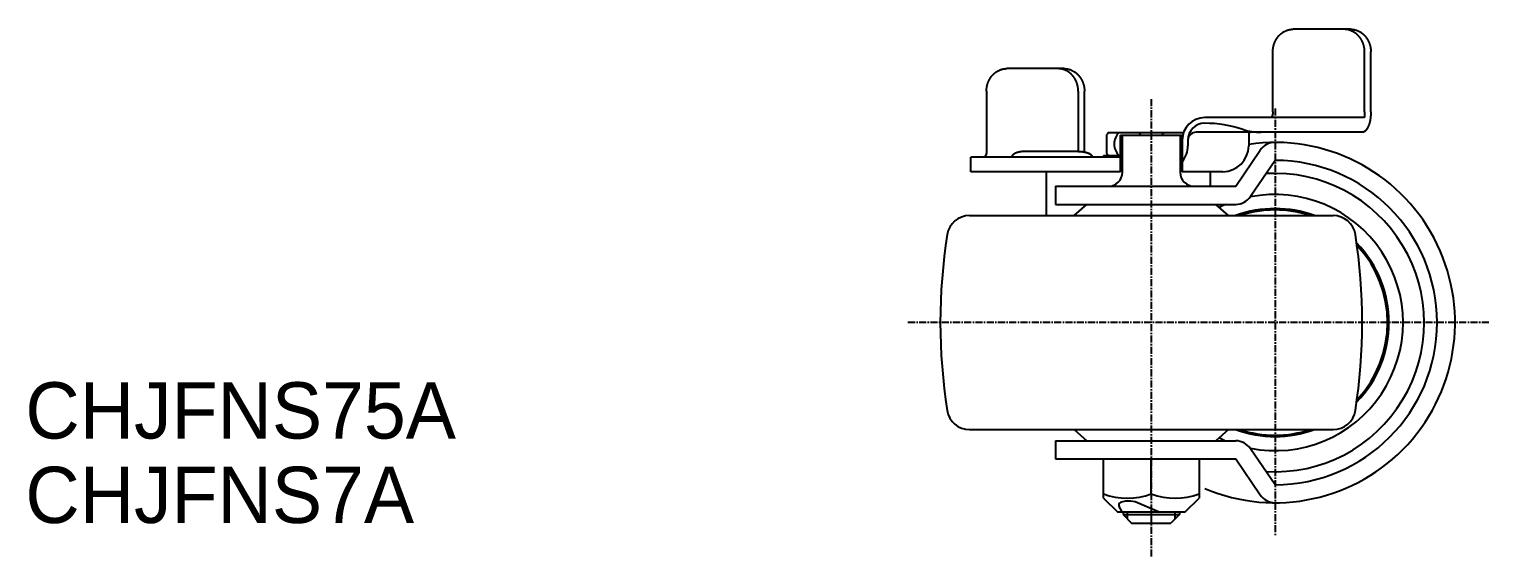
# Model space of a CAD drawing. Extents: x -2889 to -2623, y -903 to -436.
# Drawn here: x -2882 to -2622.5, y -903 to -809.3 of the extents above; entities that cross this region are included whole.
import ezdxf

# ---------------------------------------------------------------- set-up
doc = ezdxf.new("R2010")
doc.units = 0
doc.linetypes.add('CENTER', pattern=[2, 1.25, -0.25, 0.25, -0.25])
doc.layers.get('0').update_dxf_attribs({"linetype": 'CONTINUOUS'})
doc.layers.add('CENTER', color=1, linetype='CENTER')

msp = doc.modelspace()

# ---------------------------------------------------------------- linework, layer by layer
at = {"color": 7, "linetype": 'CONTINUOUS'}
for p, q in [((-2647.12, -809.33), (-2657.28, -809.33)), ((-2660.91, -824.03), (-2660.91, -813.33)), ((-2644.6, -824.03), (-2644.6, -813.33)), ((-2644.6, -824.03), (-2644.6, -813.33)), ((-2643.5, -824.03), (-2643.5, -813.33)), ((-2698.03, -816.33), (-2708.19, -816.33)), ((-2711.81, -820.33), (-2711.81, -831.03)), ((-2695.5, -820.33), (-2695.5, -831.03)), ((-2694.4, -831.03), (-2694.4, -820.33)), ((-2644.66, -825.03), (-2673.02, -825.03)), ((-2645.02, -827.63), (-2674.52, -827.63)), ((-2690.46, -828.1), (-2690.46, -831.36)), ((-2676.81, -827.73), (-2690.14, -827.73)), ((-2688.02, -834.63), (-2688.02, -828.13)), ((-2688.02, -828.13), (-2677.02, -828.13)), ((-2687.65, -834.73), (-2687.65, -828.13)), ((-2677.39, -828.13), (-2677.39, -834.73)), ((-2677.02, -828.13), (-2677.02, -834.63)), ((-2676.02, -829.03), (-2676.02, -830.03)), ((-2665.21, -828.03), (-2665.21, -830.03)), ((-2688.02, -832.03), (-2714.58, -832.03)), ((-2714.58, -834.63), (-2714.58, -832.03)), ((-2695.52, -831.03), (-2704.81, -831.03)), ((-2691.02, -831.73), (-2688.02, -831.73)), ((-2691.02, -831.73), (-2691.02, -832.03)), ((-2667.52, -837.23), (-2663.17, -830.83)), ((-2660.52, -832.63), (-2664.88, -839.03)), ((-2688.02, -834.63), (-2714.58, -834.63)), ((-2701.12, -842.43), (-2701.12, -834.63)), ((-2669.81, -834.63), (-2677.02, -834.63)), ((-2672.02, -837.23), (-2672.02, -834.63)), ((-2699.52, -837.23), (-2667.52, -837.23)), ((-2699.52, -837.23), (-2699.52, -840.43)), ((-2699.52, -840.43), (-2667.52, -840.43)), ((-2696.22, -842.43), (-2693.97, -840.43)), ((-2668.82, -842.43), (-2671.07, -840.43)), ((-2714.85, -842.43), (-2650.2, -842.43)), ((-2714.85, -880.43), (-2650.2, -880.43)), ((-2696.22, -880.43), (-2693.97, -882.43)), ((-2668.82, -880.43), (-2671.07, -882.43)), ((-2699.52, -882.43), (-2667.52, -882.43)), ((-2699.52, -882.43), (-2699.52, -885.63)), ((-2660.52, -890.23), (-2664.88, -883.83)), ((-2699.52, -885.63), (-2667.52, -885.63)), ((-2691.02, -892.63), (-2691.02, -885.63)), ((-2682.52, -891.87), (-2682.52, -885.63)), ((-2674.02, -885.63), (-2674.02, -892.63)), ((-2667.52, -885.63), (-2663.17, -892.03)), ((-2691.02, -892.63), (-2688.52, -895.03)), ((-2688.52, -895.03), (-2676.52, -895.03)), ((-2688.01, -894.53), (-2688.24, -894.1)), ((-2687.68, -895.03), (-2688.01, -894.53)), ((-2687.52, -895.03), (-2687.52, -895.53)), ((-2681.26, -895.03), (-2684.54, -893.63)), ((-2677.52, -895.03), (-2677.52, -895.53)), ((-2676.52, -895.03), (-2674.02, -892.63)), ((-2687.52, -895.53), (-2677.52, -895.53)), ((-2687.52, -895.53), (-2686.02, -897.03)), ((-2686.02, -897.03), (-2679.02, -897.03)), ((-2677.52, -895.53), (-2679.02, -897.03))]:
    msp.add_line(p, q, dxfattribs=at)
at = {"color": 3, "linetype": 'CONTINUOUS'}
for p, q in [((-2686.77, -896.28), (-2686.77, -895.03)), ((-2678.27, -896.28), (-2678.27, -895.03))]:
    msp.add_line(p, q, dxfattribs=at)
at = {"color": 7, "linetype": 'CONTINUOUS'}
for points in [[(-2660.91, -813.33, 0), (-2660.91, -813.28, 0), (-2660.91, -813.23, 0), (-2660.91, -813.18, 0), (-2660.9, -813.13, 0), (-2660.9, -813.08, 0), (-2660.9, -813.03, 0), (-2660.9, -812.98, 0), (-2660.89, -812.93, 0), (-2660.89, -812.89, 0), (-2660.88, -812.84, 0), (-2660.88, -812.79, 0), (-2660.87, -812.74, 0), (-2660.86, -812.69, 0), (-2660.86, -812.64, 0), (-2660.85, -812.59, 0), (-2660.84, -812.55, 0), (-2660.83, -812.5, 0), (-2660.82, -812.45, 0), (-2660.81, -812.4, 0), (-2660.8, -812.35, 0), (-2660.79, -812.31, 0), (-2660.78, -812.26, 0), (-2660.77, -812.21, 0), (-2660.75, -812.17, 0), (-2660.74, -812.12, 0), (-2660.73, -812.07, 0), (-2660.71, -812.03, 0), (-2660.7, -811.98, 0), (-2660.68, -811.93, 0), (-2660.67, -811.89, 0), (-2660.65, -811.84, 0), (-2660.63, -811.8, 0), (-2660.62, -811.75, 0), (-2660.6, -811.71, 0), (-2660.58, -811.66, 0), (-2660.56, -811.62, 0), (-2660.54, -811.57, 0), (-2660.52, -811.53, 0), (-2660.5, -811.49, 0), (-2660.48, -811.44, 0), (-2660.46, -811.4, 0), (-2660.44, -811.36, 0), (-2660.42, -811.31, 0), (-2660.39, -811.27, 0), (-2660.37, -811.23, 0), (-2660.35, -811.19, 0), (-2660.32, -811.15, 0), (-2660.3, -811.11, 0), (-2660.27, -811.06, 0), (-2660.25, -811.02, 0), (-2660.22, -810.98, 0), (-2660.2, -810.94, 0), (-2660.17, -810.9, 0), (-2660.14, -810.87, 0), (-2660.11, -810.83, 0), (-2660.09, -810.79, 0), (-2660.06, -810.75, 0), (-2660.03, -810.72, 0), (-2660, -810.68, 0), (-2659.97, -810.64, 0), (-2659.94, -810.6, 0), (-2659.91, -810.57, 0), (-2659.88, -810.53, 0), (-2659.85, -810.5, 0), (-2659.82, -810.46, 0), (-2659.78, -810.43, 0), (-2659.75, -810.4, 0), (-2659.72, -810.36, 0), (-2659.69, -810.33, 0), (-2659.65, -810.3, 0), (-2659.62, -810.27, 0), (-2659.58, -810.23, 0), (-2659.55, -810.2, 0), (-2659.51, -810.17, 0), (-2659.48, -810.14, 0), (-2659.44, -810.11, 0), (-2659.41, -810.09, 0), (-2659.37, -810.06, 0), (-2659.33, -810.03, 0), (-2659.3, -810, 0), (-2659.26, -809.97, 0), (-2659.22, -809.95, 0), (-2659.19, -809.92, 0), (-2659.15, -809.9, 0), (-2659.11, -809.87, 0), (-2659.07, -809.85, 0), (-2659.03, -809.82, 0), (-2658.99, -809.8, 0), (-2658.95, -809.78, 0), (-2658.91, -809.75, 0), (-2658.87, -809.73, 0), (-2658.83, -809.71, 0), (-2658.79, -809.69, 0), (-2658.75, -809.67, 0), (-2658.71, -809.65, 0), (-2658.67, -809.63, 0), (-2658.63, -809.61, 0), (-2658.59, -809.6, 0), (-2658.55, -809.58, 0), (-2658.51, -809.56, 0), (-2658.46, -809.54, 0), (-2658.42, -809.53, 0), (-2658.38, -809.51, 0), (-2658.34, -809.5, 0), (-2658.29, -809.49, 0), (-2658.25, -809.47, 0), (-2658.21, -809.46, 0), (-2658.16, -809.45, 0), (-2658.12, -809.44, 0), (-2658.08, -809.42, 0), (-2658.03, -809.41, 0), (-2657.99, -809.4, 0), (-2657.95, -809.39, 0), (-2657.9, -809.39, 0), (-2657.86, -809.38, 0), (-2657.82, -809.37, 0), (-2657.77, -809.36, 0), (-2657.73, -809.36, 0), (-2657.68, -809.35, 0), (-2657.64, -809.35, 0), (-2657.59, -809.34, 0), (-2657.55, -809.34, 0), (-2657.51, -809.34, 0), (-2657.46, -809.33, 0), (-2657.42, -809.33, 0), (-2657.37, -809.33, 0), (-2657.33, -809.33, 0), (-2657.28, -809.33, 0)], [(-2644.6, -813.33, 0), (-2644.6, -813.28, 0), (-2644.6, -813.23, 0), (-2644.6, -813.18, 0), (-2644.6, -813.13, 0), (-2644.6, -813.08, 0), (-2644.61, -813.03, 0), (-2644.61, -812.98, 0), (-2644.61, -812.93, 0), (-2644.62, -812.89, 0), (-2644.62, -812.84, 0), (-2644.63, -812.79, 0), (-2644.64, -812.74, 0), (-2644.64, -812.69, 0), (-2644.65, -812.64, 0), (-2644.66, -812.59, 0), (-2644.67, -812.55, 0), (-2644.68, -812.5, 0), (-2644.69, -812.45, 0), (-2644.7, -812.4, 0), (-2644.71, -812.35, 0), (-2644.72, -812.31, 0), (-2644.73, -812.26, 0), (-2644.74, -812.21, 0), (-2644.76, -812.17, 0), (-2644.77, -812.12, 0), (-2644.79, -812.07, 0), (-2644.8, -812.03, 0), (-2644.82, -811.98, 0), (-2644.83, -811.93, 0), (-2644.85, -811.89, 0), (-2644.86, -811.84, 0), (-2644.88, -811.8, 0), (-2644.9, -811.75, 0), (-2644.92, -811.71, 0), (-2644.94, -811.66, 0), (-2644.96, -811.62, 0), (-2644.98, -811.57, 0), (-2645, -811.53, 0), (-2645.02, -811.49, 0), (-2645.04, -811.44, 0), (-2645.06, -811.4, 0), (-2645.08, -811.36, 0), (-2645.11, -811.31, 0), (-2645.13, -811.27, 0), (-2645.16, -811.23, 0), (-2645.18, -811.19, 0), (-2645.2, -811.15, 0), (-2645.23, -811.11, 0), (-2645.26, -811.06, 0), (-2645.28, -811.02, 0), (-2645.31, -810.98, 0), (-2645.34, -810.94, 0), (-2645.36, -810.9, 0), (-2645.39, -810.87, 0), (-2645.42, -810.83, 0), (-2645.45, -810.79, 0), (-2645.48, -810.75, 0), (-2645.51, -810.72, 0), (-2645.54, -810.68, 0), (-2645.57, -810.64, 0), (-2645.6, -810.6, 0), (-2645.63, -810.57, 0), (-2645.67, -810.53, 0), (-2645.7, -810.5, 0), (-2645.73, -810.46, 0), (-2645.76, -810.43, 0), (-2645.8, -810.4, 0), (-2645.83, -810.36, 0), (-2645.87, -810.33, 0), (-2645.9, -810.3, 0), (-2645.94, -810.27, 0), (-2645.97, -810.23, 0), (-2646.01, -810.2, 0), (-2646.04, -810.17, 0), (-2646.08, -810.14, 0), (-2646.12, -810.11, 0), (-2646.15, -810.09, 0), (-2646.19, -810.06, 0), (-2646.23, -810.03, 0), (-2646.27, -810, 0), (-2646.31, -809.97, 0), (-2646.35, -809.95, 0), (-2646.38, -809.92, 0), (-2646.42, -809.9, 0), (-2646.46, -809.87, 0), (-2646.5, -809.85, 0), (-2646.54, -809.82, 0), (-2646.59, -809.8, 0), (-2646.63, -809.78, 0), (-2646.67, -809.75, 0), (-2646.71, -809.73, 0), (-2646.75, -809.71, 0), (-2646.79, -809.69, 0), (-2646.83, -809.67, 0), (-2646.88, -809.65, 0), (-2646.92, -809.63, 0), (-2646.96, -809.61, 0), (-2647, -809.6, 0), (-2647.05, -809.58, 0), (-2647.09, -809.56, 0), (-2647.14, -809.54, 0), (-2647.18, -809.53, 0), (-2647.22, -809.51, 0), (-2647.27, -809.5, 0), (-2647.31, -809.49, 0), (-2647.36, -809.47, 0), (-2647.4, -809.46, 0), (-2647.44, -809.45, 0), (-2647.49, -809.44, 0), (-2647.53, -809.42, 0), (-2647.58, -809.41, 0), (-2647.63, -809.4, 0), (-2647.67, -809.39, 0), (-2647.72, -809.39, 0), (-2647.76, -809.38, 0), (-2647.81, -809.37, 0), (-2647.85, -809.36, 0), (-2647.9, -809.36, 0), (-2647.94, -809.35, 0), (-2647.99, -809.35, 0), (-2648.04, -809.34, 0), (-2648.08, -809.34, 0), (-2648.13, -809.34, 0), (-2648.17, -809.33, 0), (-2648.22, -809.33, 0), (-2648.27, -809.33, 0), (-2648.31, -809.33, 0), (-2648.36, -809.33, 0)], [(-2647.12, -809.33, 0), (-2647.08, -809.33, 0), (-2647.03, -809.33, 0), (-2646.99, -809.33, 0), (-2646.94, -809.33, 0), (-2646.9, -809.34, 0), (-2646.86, -809.34, 0), (-2646.81, -809.34, 0), (-2646.77, -809.35, 0), (-2646.72, -809.35, 0), (-2646.68, -809.36, 0), (-2646.63, -809.36, 0), (-2646.59, -809.37, 0), (-2646.55, -809.38, 0), (-2646.5, -809.39, 0), (-2646.46, -809.39, 0), (-2646.41, -809.4, 0), (-2646.37, -809.41, 0), (-2646.33, -809.42, 0), (-2646.28, -809.44, 0), (-2646.24, -809.45, 0), (-2646.2, -809.46, 0), (-2646.16, -809.47, 0), (-2646.11, -809.49, 0), (-2646.07, -809.5, 0), (-2646.03, -809.51, 0), (-2645.98, -809.53, 0), (-2645.94, -809.54, 0), (-2645.9, -809.56, 0), (-2645.86, -809.58, 0), (-2645.82, -809.6, 0), (-2645.78, -809.61, 0), (-2645.73, -809.63, 0), (-2645.69, -809.65, 0), (-2645.65, -809.67, 0), (-2645.61, -809.69, 0), (-2645.57, -809.71, 0), (-2645.53, -809.73, 0), (-2645.49, -809.75, 0), (-2645.45, -809.78, 0), (-2645.41, -809.8, 0), (-2645.37, -809.82, 0), (-2645.34, -809.85, 0), (-2645.3, -809.87, 0), (-2645.26, -809.9, 0), (-2645.22, -809.92, 0), (-2645.18, -809.95, 0), (-2645.15, -809.97, 0), (-2645.11, -810, 0), (-2645.07, -810.03, 0), (-2645.03, -810.06, 0), (-2645, -810.09, 0), (-2644.96, -810.11, 0), (-2644.93, -810.14, 0), (-2644.89, -810.17, 0), (-2644.86, -810.2, 0), (-2644.82, -810.23, 0), (-2644.79, -810.27, 0), (-2644.75, -810.3, 0), (-2644.72, -810.33, 0), (-2644.69, -810.36, 0), (-2644.65, -810.4, 0), (-2644.62, -810.43, 0), (-2644.59, -810.46, 0), (-2644.56, -810.5, 0), (-2644.53, -810.53, 0), (-2644.5, -810.57, 0), (-2644.47, -810.6, 0), (-2644.44, -810.64, 0), (-2644.41, -810.68, 0), (-2644.38, -810.72, 0), (-2644.35, -810.75, 0), (-2644.32, -810.79, 0), (-2644.29, -810.83, 0), (-2644.26, -810.87, 0), (-2644.24, -810.9, 0), (-2644.21, -810.94, 0), (-2644.18, -810.98, 0), (-2644.16, -811.02, 0), (-2644.13, -811.06, 0), (-2644.11, -811.11, 0), (-2644.08, -811.15, 0), (-2644.06, -811.19, 0), (-2644.04, -811.23, 0), (-2644.01, -811.27, 0), (-2643.99, -811.31, 0), (-2643.97, -811.36, 0), (-2643.95, -811.4, 0), (-2643.92, -811.44, 0), (-2643.9, -811.49, 0), (-2643.88, -811.53, 0), (-2643.86, -811.57, 0), (-2643.84, -811.62, 0), (-2643.83, -811.66, 0), (-2643.81, -811.71, 0), (-2643.79, -811.75, 0), (-2643.77, -811.8, 0), (-2643.76, -811.84, 0), (-2643.74, -811.89, 0), (-2643.72, -811.93, 0), (-2643.71, -811.98, 0), (-2643.69, -812.03, 0), (-2643.68, -812.07, 0), (-2643.67, -812.12, 0), (-2643.65, -812.17, 0), (-2643.64, -812.21, 0), (-2643.63, -812.26, 0), (-2643.62, -812.31, 0), (-2643.61, -812.35, 0), (-2643.59, -812.4, 0), (-2643.58, -812.45, 0), (-2643.58, -812.5, 0), (-2643.57, -812.55, 0), (-2643.56, -812.59, 0), (-2643.55, -812.64, 0), (-2643.54, -812.69, 0), (-2643.54, -812.74, 0), (-2643.53, -812.79, 0), (-2643.52, -812.84, 0), (-2643.52, -812.89, 0), (-2643.51, -812.93, 0), (-2643.51, -812.98, 0), (-2643.51, -813.03, 0), (-2643.5, -813.08, 0), (-2643.5, -813.13, 0), (-2643.5, -813.18, 0), (-2643.5, -813.23, 0), (-2643.5, -813.28, 0), (-2643.5, -813.33, 0)], [(-2711.81, -820.33, 0), (-2711.81, -820.28, 0), (-2711.81, -820.23, 0), (-2711.81, -820.18, 0), (-2711.81, -820.13, 0), (-2711.81, -820.08, 0), (-2711.8, -820.03, 0), (-2711.8, -819.98, 0), (-2711.8, -819.93, 0), (-2711.79, -819.89, 0), (-2711.79, -819.84, 0), (-2711.78, -819.79, 0), (-2711.77, -819.74, 0), (-2711.77, -819.69, 0), (-2711.76, -819.64, 0), (-2711.75, -819.59, 0), (-2711.74, -819.55, 0), (-2711.73, -819.5, 0), (-2711.72, -819.45, 0), (-2711.71, -819.4, 0), (-2711.7, -819.36, 0), (-2711.69, -819.31, 0), (-2711.68, -819.26, 0), (-2711.67, -819.21, 0), (-2711.66, -819.17, 0), (-2711.64, -819.12, 0), (-2711.63, -819.07, 0), (-2711.62, -819.03, 0), (-2711.6, -818.98, 0), (-2711.59, -818.93, 0), (-2711.57, -818.89, 0), (-2711.55, -818.84, 0), (-2711.54, -818.8, 0), (-2711.52, -818.75, 0), (-2711.5, -818.71, 0), (-2711.48, -818.66, 0), (-2711.46, -818.62, 0), (-2711.45, -818.57, 0), (-2711.43, -818.53, 0), (-2711.41, -818.49, 0), (-2711.38, -818.44, 0), (-2711.36, -818.4, 0), (-2711.34, -818.36, 0), (-2711.32, -818.31, 0), (-2711.3, -818.27, 0), (-2711.27, -818.23, 0), (-2711.25, -818.19, 0), (-2711.23, -818.15, 0), (-2711.2, -818.11, 0), (-2711.18, -818.06, 0), (-2711.15, -818.02, 0), (-2711.13, -817.98, 0), (-2711.1, -817.94, 0), (-2711.07, -817.9, 0), (-2711.05, -817.87, 0), (-2711.02, -817.83, 0), (-2710.99, -817.79, 0), (-2710.96, -817.75, 0), (-2710.93, -817.72, 0), (-2710.9, -817.68, 0), (-2710.87, -817.64, 0), (-2710.84, -817.61, 0), (-2710.81, -817.57, 0), (-2710.78, -817.53, 0), (-2710.75, -817.5, 0), (-2710.72, -817.46, 0), (-2710.69, -817.43, 0), (-2710.65, -817.4, 0), (-2710.62, -817.36, 0), (-2710.59, -817.33, 0), (-2710.56, -817.3, 0), (-2710.52, -817.27, 0), (-2710.49, -817.23, 0), (-2710.45, -817.2, 0), (-2710.42, -817.17, 0), (-2710.38, -817.14, 0), (-2710.35, -817.11, 0), (-2710.31, -817.08, 0), (-2710.27, -817.06, 0), (-2710.24, -817.03, 0), (-2710.2, -817, 0), (-2710.16, -816.97, 0), (-2710.13, -816.95, 0), (-2710.09, -816.92, 0), (-2710.05, -816.9, 0), (-2710.01, -816.87, 0), (-2709.97, -816.85, 0), (-2709.94, -816.82, 0), (-2709.9, -816.8, 0), (-2709.86, -816.78, 0), (-2709.82, -816.75, 0), (-2709.78, -816.73, 0), (-2709.74, -816.71, 0), (-2709.7, -816.69, 0), (-2709.66, -816.67, 0), (-2709.62, -816.65, 0), (-2709.57, -816.63, 0), (-2709.53, -816.61, 0), (-2709.49, -816.6, 0), (-2709.45, -816.58, 0), (-2709.41, -816.56, 0), (-2709.37, -816.54, 0), (-2709.32, -816.53, 0), (-2709.28, -816.51, 0), (-2709.24, -816.5, 0), (-2709.2, -816.49, 0), (-2709.15, -816.47, 0), (-2709.11, -816.46, 0), (-2709.07, -816.45, 0), (-2709.02, -816.44, 0), (-2708.98, -816.42, 0), (-2708.94, -816.41, 0), (-2708.89, -816.4, 0), (-2708.85, -816.39, 0), (-2708.81, -816.39, 0), (-2708.76, -816.38, 0), (-2708.72, -816.37, 0), (-2708.68, -816.36, 0), (-2708.63, -816.36, 0), (-2708.59, -816.35, 0), (-2708.54, -816.35, 0), (-2708.5, -816.34, 0), (-2708.45, -816.34, 0), (-2708.41, -816.34, 0), (-2708.37, -816.33, 0), (-2708.32, -816.33, 0), (-2708.28, -816.33, 0), (-2708.23, -816.33, 0), (-2708.19, -816.33, 0)], [(-2695.5, -820.33, 0), (-2695.5, -820.28, 0), (-2695.5, -820.23, 0), (-2695.5, -820.18, 0), (-2695.5, -820.13, 0), (-2695.51, -820.08, 0), (-2695.51, -820.03, 0), (-2695.51, -819.98, 0), (-2695.52, -819.93, 0), (-2695.52, -819.89, 0), (-2695.53, -819.84, 0), (-2695.53, -819.79, 0), (-2695.54, -819.74, 0), (-2695.55, -819.69, 0), (-2695.55, -819.64, 0), (-2695.56, -819.59, 0), (-2695.57, -819.55, 0), (-2695.58, -819.5, 0), (-2695.59, -819.45, 0), (-2695.6, -819.4, 0), (-2695.61, -819.36, 0), (-2695.62, -819.31, 0), (-2695.63, -819.26, 0), (-2695.64, -819.21, 0), (-2695.66, -819.17, 0), (-2695.67, -819.12, 0), (-2695.68, -819.07, 0), (-2695.7, -819.03, 0), (-2695.71, -818.98, 0), (-2695.73, -818.93, 0), (-2695.74, -818.89, 0), (-2695.76, -818.84, 0), (-2695.77, -818.8, 0), (-2695.79, -818.75, 0), (-2695.81, -818.71, 0), (-2695.83, -818.66, 0), (-2695.85, -818.62, 0), (-2695.87, -818.57, 0), (-2695.89, -818.53, 0), (-2695.91, -818.49, 0), (-2695.93, -818.44, 0), (-2695.95, -818.4, 0), (-2695.97, -818.36, 0), (-2695.99, -818.31, 0), (-2696.01, -818.27, 0), (-2696.04, -818.23, 0), (-2696.06, -818.19, 0), (-2696.09, -818.15, 0), (-2696.11, -818.11, 0), (-2696.13, -818.06, 0), (-2696.16, -818.02, 0), (-2696.19, -817.98, 0), (-2696.21, -817.94, 0), (-2696.24, -817.9, 0), (-2696.27, -817.87, 0), (-2696.29, -817.83, 0), (-2696.32, -817.79, 0), (-2696.35, -817.75, 0), (-2696.38, -817.72, 0), (-2696.41, -817.68, 0), (-2696.44, -817.64, 0), (-2696.47, -817.61, 0), (-2696.5, -817.57, 0), (-2696.53, -817.53, 0), (-2696.56, -817.5, 0), (-2696.59, -817.46, 0), (-2696.62, -817.43, 0), (-2696.66, -817.4, 0), (-2696.69, -817.36, 0), (-2696.72, -817.33, 0), (-2696.76, -817.3, 0), (-2696.79, -817.27, 0), (-2696.82, -817.23, 0), (-2696.86, -817.2, 0), (-2696.89, -817.17, 0), (-2696.93, -817.14, 0), (-2696.96, -817.11, 0), (-2697, -817.08, 0), (-2697.04, -817.06, 0), (-2697.07, -817.03, 0), (-2697.11, -817, 0), (-2697.15, -816.97, 0), (-2697.18, -816.95, 0), (-2697.22, -816.92, 0), (-2697.26, -816.9, 0), (-2697.3, -816.87, 0), (-2697.34, -816.85, 0), (-2697.38, -816.82, 0), (-2697.42, -816.8, 0), (-2697.45, -816.78, 0), (-2697.49, -816.75, 0), (-2697.53, -816.73, 0), (-2697.57, -816.71, 0), (-2697.61, -816.69, 0), (-2697.66, -816.67, 0), (-2697.7, -816.65, 0), (-2697.74, -816.63, 0), (-2697.78, -816.61, 0), (-2697.82, -816.6, 0), (-2697.86, -816.58, 0), (-2697.9, -816.56, 0), (-2697.94, -816.54, 0), (-2697.99, -816.53, 0), (-2698.03, -816.51, 0), (-2698.07, -816.5, 0), (-2698.11, -816.49, 0), (-2698.16, -816.47, 0), (-2698.2, -816.46, 0), (-2698.24, -816.45, 0), (-2698.29, -816.44, 0), (-2698.33, -816.42, 0), (-2698.37, -816.41, 0), (-2698.42, -816.4, 0), (-2698.46, -816.39, 0), (-2698.5, -816.39, 0), (-2698.55, -816.38, 0), (-2698.59, -816.37, 0), (-2698.64, -816.36, 0), (-2698.68, -816.36, 0), (-2698.72, -816.35, 0), (-2698.77, -816.35, 0), (-2698.81, -816.34, 0), (-2698.86, -816.34, 0), (-2698.9, -816.34, 0), (-2698.95, -816.33, 0), (-2698.99, -816.33, 0), (-2699.04, -816.33, 0), (-2699.08, -816.33, 0), (-2699.12, -816.33, 0)], [(-2698.03, -816.33, 0), (-2697.98, -816.33, 0), (-2697.94, -816.33, 0), (-2697.89, -816.33, 0), (-2697.85, -816.33, 0), (-2697.8, -816.34, 0), (-2697.76, -816.34, 0), (-2697.71, -816.34, 0), (-2697.67, -816.35, 0), (-2697.63, -816.35, 0), (-2697.58, -816.36, 0), (-2697.54, -816.36, 0), (-2697.49, -816.37, 0), (-2697.45, -816.38, 0), (-2697.41, -816.39, 0), (-2697.36, -816.39, 0), (-2697.32, -816.4, 0), (-2697.27, -816.41, 0), (-2697.23, -816.42, 0), (-2697.19, -816.44, 0), (-2697.14, -816.45, 0), (-2697.1, -816.46, 0), (-2697.06, -816.47, 0), (-2697.02, -816.49, 0), (-2696.97, -816.5, 0), (-2696.93, -816.51, 0), (-2696.89, -816.53, 0), (-2696.85, -816.54, 0), (-2696.8, -816.56, 0), (-2696.76, -816.58, 0), (-2696.72, -816.6, 0), (-2696.68, -816.61, 0), (-2696.64, -816.63, 0), (-2696.6, -816.65, 0), (-2696.56, -816.67, 0), (-2696.52, -816.69, 0), (-2696.48, -816.71, 0), (-2696.44, -816.73, 0), (-2696.4, -816.75, 0), (-2696.36, -816.78, 0), (-2696.32, -816.8, 0), (-2696.28, -816.82, 0), (-2696.24, -816.85, 0), (-2696.2, -816.87, 0), (-2696.16, -816.9, 0), (-2696.12, -816.92, 0), (-2696.09, -816.95, 0), (-2696.05, -816.97, 0), (-2696.01, -817, 0), (-2695.97, -817.03, 0), (-2695.94, -817.06, 0), (-2695.9, -817.08, 0), (-2695.87, -817.11, 0), (-2695.83, -817.14, 0), (-2695.8, -817.17, 0), (-2695.76, -817.2, 0), (-2695.73, -817.23, 0), (-2695.69, -817.27, 0), (-2695.66, -817.3, 0), (-2695.62, -817.33, 0), (-2695.59, -817.36, 0), (-2695.56, -817.4, 0), (-2695.53, -817.43, 0), (-2695.49, -817.46, 0), (-2695.46, -817.5, 0), (-2695.43, -817.53, 0), (-2695.4, -817.57, 0), (-2695.37, -817.61, 0), (-2695.34, -817.64, 0), (-2695.31, -817.68, 0), (-2695.28, -817.72, 0), (-2695.25, -817.75, 0), (-2695.22, -817.79, 0), (-2695.2, -817.83, 0), (-2695.17, -817.87, 0), (-2695.14, -817.9, 0), (-2695.11, -817.94, 0), (-2695.09, -817.98, 0), (-2695.06, -818.02, 0), (-2695.04, -818.06, 0), (-2695.01, -818.11, 0), (-2694.99, -818.15, 0), (-2694.96, -818.19, 0), (-2694.94, -818.23, 0), (-2694.92, -818.27, 0), (-2694.89, -818.31, 0), (-2694.87, -818.36, 0), (-2694.85, -818.4, 0), (-2694.83, -818.44, 0), (-2694.81, -818.49, 0), (-2694.79, -818.53, 0), (-2694.77, -818.57, 0), (-2694.75, -818.62, 0), (-2694.73, -818.66, 0), (-2694.71, -818.71, 0), (-2694.69, -818.75, 0), (-2694.68, -818.8, 0), (-2694.66, -818.84, 0), (-2694.64, -818.89, 0), (-2694.63, -818.93, 0), (-2694.61, -818.98, 0), (-2694.6, -819.03, 0), (-2694.58, -819.07, 0), (-2694.57, -819.12, 0), (-2694.56, -819.17, 0), (-2694.54, -819.21, 0), (-2694.53, -819.26, 0), (-2694.52, -819.31, 0), (-2694.51, -819.36, 0), (-2694.5, -819.4, 0), (-2694.49, -819.45, 0), (-2694.48, -819.5, 0), (-2694.47, -819.55, 0), (-2694.46, -819.59, 0), (-2694.45, -819.64, 0), (-2694.45, -819.69, 0), (-2694.44, -819.74, 0), (-2694.43, -819.79, 0), (-2694.43, -819.84, 0), (-2694.42, -819.89, 0), (-2694.42, -819.93, 0), (-2694.41, -819.98, 0), (-2694.41, -820.03, 0), (-2694.41, -820.08, 0), (-2694.4, -820.13, 0), (-2694.4, -820.18, 0), (-2694.4, -820.23, 0), (-2694.4, -820.28, 0), (-2694.4, -820.33, 0)], [(-2660.91, -824.03, 0), (-2660.91, -824.04, 0), (-2660.91, -824.05, 0), (-2660.91, -824.06, 0), (-2660.91, -824.08, 0), (-2660.91, -824.09, 0), (-2660.91, -824.1, 0), (-2660.91, -824.11, 0), (-2660.91, -824.12, 0), (-2660.91, -824.14, 0), (-2660.91, -824.15, 0), (-2660.91, -824.16, 0), (-2660.91, -824.17, 0), (-2660.91, -824.19, 0), (-2660.92, -824.2, 0), (-2660.92, -824.21, 0), (-2660.92, -824.22, 0), (-2660.92, -824.23, 0), (-2660.92, -824.25, 0), (-2660.92, -824.26, 0), (-2660.92, -824.27, 0), (-2660.92, -824.28, 0), (-2660.92, -824.29, 0), (-2660.93, -824.31, 0), (-2660.93, -824.32, 0), (-2660.93, -824.33, 0), (-2660.93, -824.34, 0), (-2660.93, -824.35, 0), (-2660.93, -824.36, 0), (-2660.94, -824.38, 0), (-2660.94, -824.39, 0), (-2660.94, -824.4, 0), (-2660.94, -824.41, 0), (-2660.94, -824.42, 0), (-2660.95, -824.43, 0), (-2660.95, -824.44, 0), (-2660.95, -824.46, 0), (-2660.95, -824.47, 0), (-2660.95, -824.48, 0), (-2660.96, -824.49, 0), (-2660.96, -824.5, 0), (-2660.96, -824.51, 0), (-2660.96, -824.52, 0), (-2660.97, -824.53, 0), (-2660.97, -824.54, 0), (-2660.97, -824.55, 0), (-2660.97, -824.56, 0), (-2660.98, -824.57, 0), (-2660.98, -824.58, 0), (-2660.98, -824.59, 0), (-2660.99, -824.6, 0), (-2660.99, -824.61, 0), (-2660.99, -824.62, 0), (-2661, -824.63, 0), (-2661, -824.64, 0), (-2661, -824.65, 0), (-2661.01, -824.66, 0), (-2661.01, -824.67, 0), (-2661.01, -824.68, 0), (-2661.02, -824.69, 0), (-2661.02, -824.7, 0), (-2661.02, -824.71, 0), (-2661.03, -824.72, 0), (-2661.03, -824.73, 0), (-2661.03, -824.73, 0), (-2661.04, -824.74, 0), (-2661.04, -824.75, 0), (-2661.04, -824.76, 0), (-2661.05, -824.77, 0), (-2661.05, -824.78, 0), (-2661.06, -824.78, 0), (-2661.06, -824.79, 0), (-2661.06, -824.8, 0), (-2661.07, -824.81, 0), (-2661.07, -824.82, 0), (-2661.08, -824.82, 0), (-2661.08, -824.83, 0), (-2661.08, -824.84, 0), (-2661.09, -824.85, 0), (-2661.09, -824.85, 0), (-2661.1, -824.86, 0), (-2661.1, -824.86, 0), (-2661.11, -824.87, 0), (-2661.11, -824.88, 0), (-2661.11, -824.88, 0), (-2661.12, -824.89, 0), (-2661.12, -824.9, 0), (-2661.13, -824.9, 0), (-2661.13, -824.91, 0), (-2661.14, -824.91, 0), (-2661.14, -824.92, 0), (-2661.15, -824.93, 0), (-2661.15, -824.93, 0), (-2661.16, -824.94, 0), (-2661.16, -824.94, 0), (-2661.17, -824.95, 0), (-2661.17, -824.95, 0), (-2661.17, -824.96, 0), (-2661.18, -824.96, 0), (-2661.18, -824.97, 0), (-2661.19, -824.97, 0), (-2661.19, -824.97, 0), (-2661.2, -824.98, 0), (-2661.2, -824.98, 0), (-2661.21, -824.98, 0), (-2661.21, -824.99, 0), (-2661.22, -824.99, 0), (-2661.22, -824.99, 0), (-2661.23, -825, 0), (-2661.23, -825, 0), (-2661.24, -825, 0), (-2661.24, -825.01, 0), (-2661.25, -825.01, 0), (-2661.25, -825.01, 0), (-2661.26, -825.01, 0), (-2661.26, -825.01, 0), (-2661.27, -825.02, 0), (-2661.27, -825.02, 0), (-2661.28, -825.02, 0), (-2661.29, -825.02, 0), (-2661.29, -825.02, 0), (-2661.3, -825.02, 0), (-2661.3, -825.02, 0), (-2661.31, -825.02, 0), (-2661.31, -825.03, 0), (-2661.32, -825.03, 0), (-2661.32, -825.03, 0), (-2661.33, -825.03, 0), (-2661.33, -825.03, 0)], [(-2643.5, -824.03, 0), (-2643.5, -824.07, 0), (-2643.5, -824.12, 0), (-2643.5, -824.16, 0), (-2643.5, -824.2, 0), (-2643.5, -824.25, 0), (-2643.5, -824.29, 0), (-2643.5, -824.34, 0), (-2643.5, -824.38, 0), (-2643.51, -824.42, 0), (-2643.51, -824.47, 0), (-2643.51, -824.51, 0), (-2643.51, -824.55, 0), (-2643.52, -824.6, 0), (-2643.52, -824.64, 0), (-2643.52, -824.69, 0), (-2643.53, -824.73, 0), (-2643.53, -824.77, 0), (-2643.53, -824.82, 0), (-2643.54, -824.86, 0), (-2643.54, -824.9, 0), (-2643.55, -824.95, 0), (-2643.55, -824.99, 0), (-2643.56, -825.03, 0), (-2643.56, -825.07, 0), (-2643.57, -825.11, 0), (-2643.57, -825.16, 0), (-2643.58, -825.2, 0), (-2643.59, -825.24, 0), (-2643.59, -825.28, 0), (-2643.6, -825.32, 0), (-2643.61, -825.36, 0), (-2643.61, -825.4, 0), (-2643.62, -825.45, 0), (-2643.63, -825.49, 0), (-2643.63, -825.53, 0), (-2643.64, -825.57, 0), (-2643.65, -825.61, 0), (-2643.66, -825.65, 0), (-2643.67, -825.68, 0), (-2643.68, -825.72, 0), (-2643.69, -825.76, 0), (-2643.69, -825.8, 0), (-2643.7, -825.84, 0), (-2643.71, -825.88, 0), (-2643.72, -825.92, 0), (-2643.73, -825.95, 0), (-2643.74, -825.99, 0), (-2643.75, -826.03, 0), (-2643.76, -826.06, 0), (-2643.77, -826.1, 0), (-2643.79, -826.14, 0), (-2643.8, -826.17, 0), (-2643.81, -826.21, 0), (-2643.82, -826.24, 0), (-2643.83, -826.28, 0), (-2643.84, -826.31, 0), (-2643.85, -826.35, 0), (-2643.87, -826.38, 0), (-2643.88, -826.41, 0), (-2643.89, -826.45, 0), (-2643.9, -826.48, 0), (-2643.92, -826.51, 0), (-2643.93, -826.54, 0), (-2643.94, -826.57, 0), (-2643.96, -826.6, 0), (-2643.97, -826.63, 0), (-2643.98, -826.66, 0), (-2644, -826.7, 0), (-2644.01, -826.72, 0), (-2644.02, -826.75, 0), (-2644.04, -826.78, 0), (-2644.05, -826.81, 0), (-2644.07, -826.84, 0), (-2644.08, -826.87, 0), (-2644.1, -826.89, 0), (-2644.11, -826.92, 0), (-2644.13, -826.95, 0), (-2644.14, -826.97, 0), (-2644.16, -827, 0), (-2644.17, -827.02, 0), (-2644.19, -827.04, 0), (-2644.2, -827.07, 0), (-2644.22, -827.09, 0), (-2644.24, -827.12, 0), (-2644.25, -827.14, 0), (-2644.27, -827.16, 0), (-2644.28, -827.18, 0), (-2644.3, -827.2, 0), (-2644.32, -827.22, 0), (-2644.33, -827.24, 0), (-2644.35, -827.26, 0), (-2644.37, -827.28, 0), (-2644.38, -827.3, 0), (-2644.4, -827.32, 0), (-2644.42, -827.34, 0), (-2644.44, -827.35, 0), (-2644.45, -827.37, 0), (-2644.47, -827.39, 0), (-2644.49, -827.4, 0), (-2644.51, -827.42, 0), (-2644.52, -827.43, 0), (-2644.54, -827.45, 0), (-2644.56, -827.46, 0), (-2644.58, -827.47, 0), (-2644.59, -827.49, 0), (-2644.61, -827.5, 0), (-2644.63, -827.51, 0), (-2644.65, -827.52, 0), (-2644.67, -827.53, 0), (-2644.68, -827.54, 0), (-2644.7, -827.55, 0), (-2644.72, -827.56, 0), (-2644.74, -827.57, 0), (-2644.76, -827.57, 0), (-2644.78, -827.58, 0), (-2644.79, -827.59, 0), (-2644.81, -827.59, 0), (-2644.83, -827.6, 0), (-2644.85, -827.6, 0), (-2644.87, -827.61, 0), (-2644.89, -827.61, 0), (-2644.91, -827.62, 0), (-2644.92, -827.62, 0), (-2644.94, -827.62, 0), (-2644.96, -827.62, 0), (-2644.98, -827.63, 0), (-2645, -827.63, 0), (-2645.02, -827.63, 0)], [(-2644.6, -824.03, 0), (-2644.6, -824.03, 0), (-2644.6, -824.04, 0), (-2644.6, -824.05, 0), (-2644.6, -824.06, 0), (-2644.6, -824.07, 0), (-2644.6, -824.08, 0), (-2644.6, -824.08, 0), (-2644.6, -824.09, 0), (-2644.6, -824.1, 0), (-2644.6, -824.11, 0), (-2644.6, -824.11, 0), (-2644.6, -824.12, 0), (-2644.6, -824.13, 0), (-2644.6, -824.14, 0), (-2644.6, -824.15, 0), (-2644.6, -824.15, 0), (-2644.6, -824.16, 0), (-2644.6, -824.17, 0), (-2644.6, -824.18, 0), (-2644.6, -824.19, 0), (-2644.6, -824.19, 0), (-2644.6, -824.2, 0), (-2644.6, -824.21, 0), (-2644.6, -824.22, 0), (-2644.6, -824.23, 0), (-2644.6, -824.23, 0), (-2644.6, -824.24, 0), (-2644.6, -824.25, 0), (-2644.6, -824.26, 0), (-2644.6, -824.26, 0), (-2644.6, -824.27, 0), (-2644.6, -824.28, 0), (-2644.6, -824.29, 0), (-2644.6, -824.3, 0), (-2644.6, -824.3, 0), (-2644.6, -824.31, 0), (-2644.6, -824.32, 0), (-2644.6, -824.33, 0), (-2644.6, -824.34, 0), (-2644.6, -824.34, 0), (-2644.6, -824.35, 0), (-2644.6, -824.36, 0), (-2644.6, -824.37, 0), (-2644.6, -824.38, 0), (-2644.6, -824.38, 0), (-2644.6, -824.39, 0), (-2644.6, -824.4, 0), (-2644.6, -824.41, 0), (-2644.6, -824.41, 0), (-2644.6, -824.42, 0), (-2644.61, -824.43, 0), (-2644.61, -824.44, 0), (-2644.61, -824.45, 0), (-2644.61, -824.45, 0), (-2644.61, -824.46, 0), (-2644.61, -824.47, 0), (-2644.61, -824.48, 0), (-2644.61, -824.48, 0), (-2644.61, -824.49, 0), (-2644.61, -824.5, 0), (-2644.61, -824.51, 0), (-2644.61, -824.52, 0), (-2644.61, -824.52, 0), (-2644.61, -824.53, 0), (-2644.61, -824.54, 0), (-2644.61, -824.55, 0), (-2644.61, -824.56, 0), (-2644.61, -824.56, 0), (-2644.61, -824.57, 0), (-2644.61, -824.58, 0), (-2644.61, -824.59, 0), (-2644.61, -824.6, 0), (-2644.62, -824.6, 0), (-2644.62, -824.61, 0), (-2644.62, -824.62, 0), (-2644.62, -824.63, 0), (-2644.62, -824.63, 0), (-2644.62, -824.64, 0), (-2644.62, -824.65, 0), (-2644.62, -824.66, 0), (-2644.62, -824.66, 0), (-2644.62, -824.67, 0), (-2644.62, -824.68, 0), (-2644.62, -824.69, 0), (-2644.62, -824.7, 0), (-2644.62, -824.7, 0), (-2644.62, -824.71, 0), (-2644.62, -824.72, 0), (-2644.62, -824.73, 0), (-2644.63, -824.74, 0), (-2644.63, -824.74, 0), (-2644.63, -824.75, 0), (-2644.63, -824.76, 0), (-2644.63, -824.77, 0), (-2644.63, -824.77, 0), (-2644.63, -824.78, 0), (-2644.63, -824.79, 0), (-2644.63, -824.8, 0), (-2644.63, -824.8, 0), (-2644.63, -824.81, 0), (-2644.63, -824.82, 0), (-2644.63, -824.83, 0), (-2644.63, -824.84, 0), (-2644.64, -824.84, 0), (-2644.64, -824.85, 0), (-2644.64, -824.86, 0), (-2644.64, -824.87, 0), (-2644.64, -824.87, 0), (-2644.64, -824.88, 0), (-2644.64, -824.89, 0), (-2644.64, -824.9, 0), (-2644.64, -824.9, 0), (-2644.64, -824.91, 0), (-2644.64, -824.92, 0), (-2644.64, -824.93, 0), (-2644.64, -824.94, 0), (-2644.65, -824.94, 0), (-2644.65, -824.95, 0), (-2644.65, -824.96, 0), (-2644.65, -824.97, 0), (-2644.65, -824.97, 0), (-2644.65, -824.98, 0), (-2644.65, -824.99, 0), (-2644.65, -825, 0), (-2644.65, -825, 0), (-2644.65, -825.01, 0), (-2644.65, -825.02, 0), (-2644.66, -825.03, 0)], [(-2711.81, -831.03, 0), (-2711.81, -831.04, 0), (-2711.81, -831.05, 0), (-2711.81, -831.06, 0), (-2711.81, -831.08, 0), (-2711.81, -831.09, 0), (-2711.81, -831.1, 0), (-2711.81, -831.11, 0), (-2711.81, -831.12, 0), (-2711.82, -831.14, 0), (-2711.82, -831.15, 0), (-2711.82, -831.16, 0), (-2711.82, -831.17, 0), (-2711.82, -831.19, 0), (-2711.82, -831.2, 0), (-2711.82, -831.21, 0), (-2711.82, -831.22, 0), (-2711.82, -831.23, 0), (-2711.82, -831.25, 0), (-2711.82, -831.26, 0), (-2711.83, -831.27, 0), (-2711.83, -831.28, 0), (-2711.83, -831.29, 0), (-2711.83, -831.31, 0), (-2711.83, -831.32, 0), (-2711.83, -831.33, 0), (-2711.83, -831.34, 0), (-2711.84, -831.35, 0), (-2711.84, -831.36, 0), (-2711.84, -831.38, 0), (-2711.84, -831.39, 0), (-2711.84, -831.4, 0), (-2711.84, -831.41, 0), (-2711.85, -831.42, 0), (-2711.85, -831.43, 0), (-2711.85, -831.44, 0), (-2711.85, -831.46, 0), (-2711.86, -831.47, 0), (-2711.86, -831.48, 0), (-2711.86, -831.49, 0), (-2711.86, -831.5, 0), (-2711.86, -831.51, 0), (-2711.87, -831.52, 0), (-2711.87, -831.53, 0), (-2711.87, -831.54, 0), (-2711.88, -831.55, 0), (-2711.88, -831.56, 0), (-2711.88, -831.57, 0), (-2711.88, -831.58, 0), (-2711.89, -831.59, 0), (-2711.89, -831.6, 0), (-2711.89, -831.61, 0), (-2711.9, -831.62, 0), (-2711.9, -831.63, 0), (-2711.9, -831.64, 0), (-2711.91, -831.65, 0), (-2711.91, -831.66, 0), (-2711.91, -831.67, 0), (-2711.92, -831.68, 0), (-2711.92, -831.69, 0), (-2711.92, -831.7, 0), (-2711.93, -831.71, 0), (-2711.93, -831.72, 0), (-2711.93, -831.73, 0), (-2711.94, -831.73, 0), (-2711.94, -831.74, 0), (-2711.94, -831.75, 0), (-2711.95, -831.76, 0), (-2711.95, -831.77, 0), (-2711.96, -831.78, 0), (-2711.96, -831.78, 0), (-2711.96, -831.79, 0), (-2711.97, -831.8, 0), (-2711.97, -831.81, 0), (-2711.98, -831.82, 0), (-2711.98, -831.82, 0), (-2711.98, -831.83, 0), (-2711.99, -831.84, 0), (-2711.99, -831.85, 0), (-2712, -831.85, 0), (-2712, -831.86, 0), (-2712, -831.86, 0), (-2712.01, -831.87, 0), (-2712.01, -831.88, 0), (-2712.02, -831.88, 0), (-2712.02, -831.89, 0), (-2712.03, -831.9, 0), (-2712.03, -831.9, 0), (-2712.04, -831.91, 0), (-2712.04, -831.91, 0), (-2712.05, -831.92, 0), (-2712.05, -831.93, 0), (-2712.05, -831.93, 0), (-2712.06, -831.94, 0), (-2712.06, -831.94, 0), (-2712.07, -831.95, 0), (-2712.07, -831.95, 0), (-2712.08, -831.96, 0), (-2712.08, -831.96, 0), (-2712.09, -831.97, 0), (-2712.09, -831.97, 0), (-2712.1, -831.97, 0), (-2712.1, -831.98, 0), (-2712.11, -831.98, 0), (-2712.11, -831.98, 0), (-2712.12, -831.99, 0), (-2712.12, -831.99, 0), (-2712.13, -831.99, 0), (-2712.13, -832, 0), (-2712.14, -832, 0), (-2712.14, -832, 0), (-2712.15, -832.01, 0), (-2712.15, -832.01, 0), (-2712.16, -832.01, 0), (-2712.16, -832.01, 0), (-2712.17, -832.01, 0), (-2712.17, -832.02, 0), (-2712.18, -832.02, 0), (-2712.18, -832.02, 0), (-2712.19, -832.02, 0), (-2712.19, -832.02, 0), (-2712.2, -832.02, 0), (-2712.2, -832.02, 0), (-2712.21, -832.02, 0), (-2712.21, -832.03, 0), (-2712.22, -832.03, 0), (-2712.22, -832.03, 0), (-2712.23, -832.03, 0), (-2712.24, -832.03, 0)], [(-2704.81, -831.03, 0), (-2704.84, -831.03, 0), (-2704.87, -831.03, 0), (-2704.9, -831.03, 0), (-2704.93, -831.03, 0), (-2704.96, -831.03, 0), (-2704.99, -831.03, 0), (-2705.02, -831.03, 0), (-2705.05, -831.03, 0), (-2705.08, -831.03, 0), (-2705.11, -831.03, 0), (-2705.14, -831.04, 0), (-2705.18, -831.04, 0), (-2705.21, -831.04, 0), (-2705.24, -831.04, 0), (-2705.27, -831.04, 0), (-2705.3, -831.05, 0), (-2705.33, -831.05, 0), (-2705.36, -831.05, 0), (-2705.39, -831.05, 0), (-2705.42, -831.06, 0), (-2705.45, -831.06, 0), (-2705.48, -831.06, 0), (-2705.5, -831.07, 0), (-2705.53, -831.07, 0), (-2705.56, -831.07, 0), (-2705.59, -831.08, 0), (-2705.62, -831.08, 0), (-2705.65, -831.09, 0), (-2705.68, -831.09, 0), (-2705.71, -831.09, 0), (-2705.74, -831.1, 0), (-2705.77, -831.1, 0), (-2705.79, -831.11, 0), (-2705.82, -831.11, 0), (-2705.85, -831.12, 0), (-2705.88, -831.12, 0), (-2705.9, -831.13, 0), (-2705.93, -831.13, 0), (-2705.96, -831.14, 0), (-2705.99, -831.14, 0), (-2706.01, -831.15, 0), (-2706.04, -831.16, 0), (-2706.07, -831.16, 0), (-2706.09, -831.17, 0), (-2706.12, -831.18, 0), (-2706.15, -831.18, 0), (-2706.17, -831.19, 0), (-2706.2, -831.2, 0), (-2706.22, -831.2, 0), (-2706.25, -831.21, 0), (-2706.27, -831.22, 0), (-2706.3, -831.22, 0), (-2706.32, -831.23, 0), (-2706.35, -831.24, 0), (-2706.37, -831.25, 0), (-2706.39, -831.25, 0), (-2706.42, -831.26, 0), (-2706.44, -831.27, 0), (-2706.46, -831.28, 0), (-2706.49, -831.29, 0), (-2706.51, -831.29, 0), (-2706.53, -831.3, 0), (-2706.55, -831.31, 0), (-2706.58, -831.32, 0), (-2706.6, -831.33, 0), (-2706.62, -831.34, 0), (-2706.64, -831.35, 0), (-2706.66, -831.36, 0), (-2706.68, -831.37, 0), (-2706.7, -831.37, 0), (-2706.72, -831.38, 0), (-2706.74, -831.39, 0), (-2706.76, -831.4, 0), (-2706.78, -831.41, 0), (-2706.8, -831.42, 0), (-2706.82, -831.43, 0), (-2706.83, -831.44, 0), (-2706.85, -831.45, 0), (-2706.87, -831.46, 0), (-2706.89, -831.47, 0), (-2706.9, -831.48, 0), (-2706.92, -831.49, 0), (-2706.94, -831.5, 0), (-2706.95, -831.51, 0), (-2706.97, -831.52, 0), (-2706.98, -831.53, 0), (-2707, -831.54, 0), (-2707.01, -831.56, 0), (-2707.03, -831.57, 0), (-2707.04, -831.58, 0), (-2707.06, -831.59, 0), (-2707.07, -831.6, 0), (-2707.08, -831.61, 0), (-2707.09, -831.62, 0), (-2707.11, -831.63, 0), (-2707.12, -831.64, 0), (-2707.13, -831.66, 0), (-2707.14, -831.67, 0), (-2707.15, -831.68, 0), (-2707.16, -831.69, 0), (-2707.17, -831.7, 0), (-2707.18, -831.71, 0), (-2707.19, -831.72, 0), (-2707.2, -831.74, 0), (-2707.21, -831.75, 0), (-2707.22, -831.76, 0), (-2707.23, -831.77, 0), (-2707.23, -831.78, 0), (-2707.24, -831.8, 0), (-2707.25, -831.81, 0), (-2707.25, -831.82, 0), (-2707.26, -831.83, 0), (-2707.27, -831.84, 0), (-2707.27, -831.86, 0), (-2707.28, -831.87, 0), (-2707.28, -831.88, 0), (-2707.29, -831.89, 0), (-2707.29, -831.9, 0), (-2707.29, -831.92, 0), (-2707.3, -831.93, 0), (-2707.3, -831.94, 0), (-2707.3, -831.95, 0), (-2707.3, -831.97, 0), (-2707.31, -831.98, 0), (-2707.31, -831.99, 0), (-2707.31, -832, 0), (-2707.31, -832.01, 0), (-2707.31, -832.03, 0)], [(-2695.52, -831.03, 0), (-2695.49, -831.03, 0), (-2695.46, -831.03, 0), (-2695.43, -831.03, 0), (-2695.4, -831.03, 0), (-2695.37, -831.03, 0), (-2695.34, -831.03, 0), (-2695.31, -831.03, 0), (-2695.28, -831.03, 0), (-2695.25, -831.03, 0), (-2695.22, -831.03, 0), (-2695.19, -831.04, 0), (-2695.16, -831.04, 0), (-2695.13, -831.04, 0), (-2695.1, -831.04, 0), (-2695.07, -831.04, 0), (-2695.04, -831.05, 0), (-2695.01, -831.05, 0), (-2694.98, -831.05, 0), (-2694.95, -831.05, 0), (-2694.92, -831.06, 0), (-2694.89, -831.06, 0), (-2694.86, -831.06, 0), (-2694.83, -831.07, 0), (-2694.8, -831.07, 0), (-2694.77, -831.07, 0), (-2694.74, -831.08, 0), (-2694.71, -831.08, 0), (-2694.68, -831.09, 0), (-2694.65, -831.09, 0), (-2694.62, -831.09, 0), (-2694.6, -831.1, 0), (-2694.57, -831.1, 0), (-2694.54, -831.11, 0), (-2694.51, -831.11, 0), (-2694.48, -831.12, 0), (-2694.46, -831.12, 0), (-2694.43, -831.13, 0), (-2694.4, -831.13, 0), (-2694.37, -831.14, 0), (-2694.35, -831.14, 0), (-2694.32, -831.15, 0), (-2694.29, -831.16, 0), (-2694.27, -831.16, 0), (-2694.24, -831.17, 0), (-2694.21, -831.18, 0), (-2694.19, -831.18, 0), (-2694.16, -831.19, 0), (-2694.14, -831.2, 0), (-2694.11, -831.2, 0), (-2694.08, -831.21, 0), (-2694.06, -831.22, 0), (-2694.03, -831.22, 0), (-2694.01, -831.23, 0), (-2693.99, -831.24, 0), (-2693.96, -831.25, 0), (-2693.94, -831.25, 0), (-2693.91, -831.26, 0), (-2693.89, -831.27, 0), (-2693.87, -831.28, 0), (-2693.85, -831.29, 0), (-2693.82, -831.29, 0), (-2693.8, -831.3, 0), (-2693.78, -831.31, 0), (-2693.76, -831.32, 0), (-2693.73, -831.33, 0), (-2693.71, -831.34, 0), (-2693.69, -831.35, 0), (-2693.67, -831.36, 0), (-2693.65, -831.37, 0), (-2693.63, -831.37, 0), (-2693.61, -831.38, 0), (-2693.59, -831.39, 0), (-2693.57, -831.4, 0), (-2693.55, -831.41, 0), (-2693.53, -831.42, 0), (-2693.52, -831.43, 0), (-2693.5, -831.44, 0), (-2693.48, -831.45, 0), (-2693.46, -831.46, 0), (-2693.45, -831.47, 0), (-2693.43, -831.48, 0), (-2693.41, -831.49, 0), (-2693.4, -831.5, 0), (-2693.38, -831.51, 0), (-2693.36, -831.52, 0), (-2693.35, -831.53, 0), (-2693.33, -831.54, 0), (-2693.32, -831.56, 0), (-2693.31, -831.57, 0), (-2693.29, -831.58, 0), (-2693.28, -831.59, 0), (-2693.26, -831.6, 0), (-2693.25, -831.61, 0), (-2693.24, -831.62, 0), (-2693.23, -831.63, 0), (-2693.21, -831.64, 0), (-2693.2, -831.66, 0), (-2693.19, -831.67, 0), (-2693.18, -831.68, 0), (-2693.17, -831.69, 0), (-2693.16, -831.7, 0), (-2693.15, -831.71, 0), (-2693.14, -831.72, 0), (-2693.13, -831.74, 0), (-2693.12, -831.75, 0), (-2693.11, -831.76, 0), (-2693.11, -831.77, 0), (-2693.1, -831.78, 0), (-2693.09, -831.8, 0), (-2693.08, -831.81, 0), (-2693.08, -831.82, 0), (-2693.07, -831.83, 0), (-2693.07, -831.84, 0), (-2693.06, -831.86, 0), (-2693.06, -831.87, 0), (-2693.05, -831.88, 0), (-2693.05, -831.89, 0), (-2693.04, -831.9, 0), (-2693.04, -831.92, 0), (-2693.04, -831.93, 0), (-2693.03, -831.94, 0), (-2693.03, -831.95, 0), (-2693.03, -831.97, 0), (-2693.03, -831.98, 0), (-2693.03, -831.99, 0), (-2693.02, -832, 0), (-2693.02, -832.01, 0), (-2693.02, -832.03, 0)], [(-2695.5, -831.03, 0), (-2695.5, -831.03, 0), (-2695.5, -831.03, 0), (-2695.5, -831.03, 0), (-2695.5, -831.03, 0), (-2695.5, -831.03, 0), (-2695.5, -831.03, 0), (-2695.5, -831.03, 0), (-2695.5, -831.03, 0), (-2695.5, -831.03, 0), (-2695.5, -831.03, 0), (-2695.5, -831.03, 0), (-2695.5, -831.03, 0), (-2695.5, -831.03, 0), (-2695.5, -831.03, 0), (-2695.5, -831.03, 0), (-2695.5, -831.03, 0), (-2695.5, -831.03, 0), (-2695.5, -831.03, 0), (-2695.5, -831.03, 0), (-2695.5, -831.03, 0), (-2695.5, -831.03, 0), (-2695.5, -831.03, 0), (-2695.5, -831.03, 0), (-2695.5, -831.03, 0), (-2695.5, -831.03, 0), (-2695.5, -831.03, 0), (-2695.5, -831.03, 0), (-2695.5, -831.03, 0), (-2695.5, -831.03, 0), (-2695.5, -831.03, 0), (-2695.5, -831.03, 0), (-2695.5, -831.03, 0), (-2695.5, -831.03, 0), (-2695.5, -831.03, 0), (-2695.5, -831.03, 0), (-2695.5, -831.03, 0), (-2695.5, -831.03, 0), (-2695.5, -831.03, 0), (-2695.5, -831.03, 0), (-2695.5, -831.03, 0), (-2695.5, -831.03, 0), (-2695.5, -831.03, 0), (-2695.5, -831.03, 0), (-2695.5, -831.03, 0), (-2695.5, -831.03, 0), (-2695.5, -831.03, 0), (-2695.5, -831.03, 0), (-2695.5, -831.03, 0), (-2695.5, -831.03, 0), (-2695.5, -831.03, 0), (-2695.5, -831.03, 0), (-2695.5, -831.03, 0), (-2695.5, -831.03, 0), (-2695.5, -831.03, 0), (-2695.5, -831.03, 0), (-2695.5, -831.03, 0), (-2695.5, -831.03, 0), (-2695.5, -831.03, 0), (-2695.5, -831.03, 0), (-2695.5, -831.03, 0), (-2695.5, -831.03, 0), (-2695.5, -831.03, 0), (-2695.5, -831.03, 0), (-2695.5, -831.03, 0), (-2695.5, -831.03, 0), (-2695.5, -831.03, 0), (-2695.5, -831.03, 0), (-2695.5, -831.03, 0), (-2695.5, -831.03, 0), (-2695.5, -831.03, 0), (-2695.5, -831.03, 0), (-2695.5, -831.03, 0), (-2695.5, -831.03, 0), (-2695.5, -831.03, 0), (-2695.5, -831.03, 0), (-2695.5, -831.03, 0), (-2695.5, -831.03, 0), (-2695.5, -831.03, 0), (-2695.5, -831.03, 0), (-2695.5, -831.03, 0), (-2695.5, -831.03, 0), (-2695.5, -831.03, 0), (-2695.5, -831.03, 0), (-2695.5, -831.03, 0), (-2695.5, -831.03, 0), (-2695.5, -831.03, 0), (-2695.5, -831.03, 0), (-2695.5, -831.03, 0), (-2695.5, -831.03, 0), (-2695.5, -831.03, 0), (-2695.5, -831.03, 0), (-2695.5, -831.03, 0), (-2695.5, -831.03, 0), (-2695.5, -831.03, 0), (-2695.5, -831.03, 0), (-2695.5, -831.03, 0), (-2695.5, -831.03, 0), (-2695.5, -831.03, 0), (-2695.5, -831.03, 0), (-2695.5, -831.03, 0), (-2695.5, -831.03, 0), (-2695.5, -831.03, 0), (-2695.5, -831.03, 0), (-2695.5, -831.03, 0), (-2695.5, -831.03, 0), (-2695.5, -831.03, 0), (-2695.5, -831.03, 0), (-2695.5, -831.03, 0), (-2695.5, -831.03, 0), (-2695.5, -831.03, 0), (-2695.5, -831.03, 0), (-2695.5, -831.03, 0), (-2695.5, -831.03, 0), (-2695.5, -831.03, 0), (-2695.5, -831.03, 0), (-2695.5, -831.03, 0), (-2695.5, -831.03, 0), (-2695.5, -831.03, 0), (-2695.5, -831.03, 0), (-2695.5, -831.03, 0), (-2695.5, -831.03, 0), (-2695.5, -831.03, 0), (-2695.5, -831.03, 0), (-2695.5, -831.03, 0), (-2695.5, -831.03, 0), (-2695.5, -831.03, 0), (-2695.5, -831.03, 0), (-2695.5, -831.03, 0)]]:
    msp.add_polyline3d(points, dxfattribs=at)
for centre, radius, start, end in [((-2673.02, -829.03), 4, 90, 180), ((-2673.02, -829.03), 3, 90, 180), ((-2674.52, -829.14), 1.51, 90.1737, 176.6072), ((-2673.02, -847.93), 21.9, 71.7725, 90), ((-2663.05, -817.63), 10, 251.7725, 270), ((-2664.81, -828.03), 0.4, 90, 180), ((-2688.23, -829.73), 2.77, 133.7727, 143.9071), ((-2686.35, -829.73), 2.77, 133.7727, 226.2273), ((-2686.64, -829.73), 2.77, 35.287, 46.2273), ((-2678.41, -829.73), 2.77, 133.7727, 144.713), ((-2680.62, -830.03), 4.6, 321.5142, 0), ((-2660.52, -861.43), 32, 247.0066, 98.4116), ((-2669.81, -830.03), 4.6, 270, 0), ((-2660.52, -832.63), 3.2, 90, 145.7705), ((-2688.23, -829.73), 2.77, 216.0929, 226.2273), ((-2660.52, -861.43), 28.8, 270, 90), ((-2690.15, -834.73), 2.5, 270, 0), ((-2674.89, -834.73), 2.5, 180, 270), ((-2660.52, -861.43), 26.5, 266.5437, 93.4563), ((-2660.52, -861.43), 22.75, 112.6199, 115.9196), ((-2667.52, -837.23), 3.2, 270, 325.7705), ((-2660.52, -861.43), 22.75, 258.8179, 101.1821), ((-2714.85, -846.43), 4, 90, 171.0107), ((-2660.52, -861.43), 20.25, 69.7633, 110.2367), ((-2660.52, -861.43), 20, 71.8051, 108.1949), ((-2650.2, -846.43), 4, 8.9893, 90), ((-2620.02, -861.43), 100, 171.0107, 188.9893), ((-2745.02, -861.43), 100, 351.0107, 8.9893), ((-2660.52, -861.43), 20.25, 315.7098, 44.2902), ((-2660.52, -861.43), 20, 316.697, 43.303), ((-2714.85, -876.43), 4, 188.9893, 270), ((-2650.2, -876.43), 4, 270, 351.0107), ((-2660.52, -861.43), 22.75, 244.0804, 247.3801), ((-2660.52, -861.43), 20.25, 249.7633, 290.2367), ((-2660.52, -861.43), 20, 251.8051, 288.1949), ((-2667.52, -885.63), 3.2, 34.2295, 90), ((-2686.77, -880.35), 12.28, 249.7438, 290.2562), ((-2678.27, -880.35), 12.28, 249.7438, 290.2562), ((-2660.52, -890.23), 3.2, 214.2295, 270), ((-2687.8, -893.86), 0.5, 110.5505, 208.3561), ((-2686.52, -897.28), 4.15, 61.5854, 110.5505)]:
    msp.add_arc(centre, radius, start, end, dxfattribs=at)
at = {"layer": 'CENTER', "color": 1, "linetype": 'CENTER'}
for p, q in [((-2682.52, -821.73), (-2682.52, -903.03)), ((-2660.52, -823.43), (-2660.52, -899.43)), ((-2622.52, -861.43), (-2726.02, -861.43))]:
    msp.add_line(p, q, dxfattribs=at)

# ---------------------------------------------------------------- texts
at = {"color": 7, "linetype": 'CONTINUOUS'}
for s, p in [('CHJFNS75A', (-2882.66, -882.03)), ('CHJFNS7A', (-2882.66, -897.03))]:
    msp.add_text(s, height=10, dxfattribs=at).set_placement(p)

doc.saveas('drawing.dxf')
